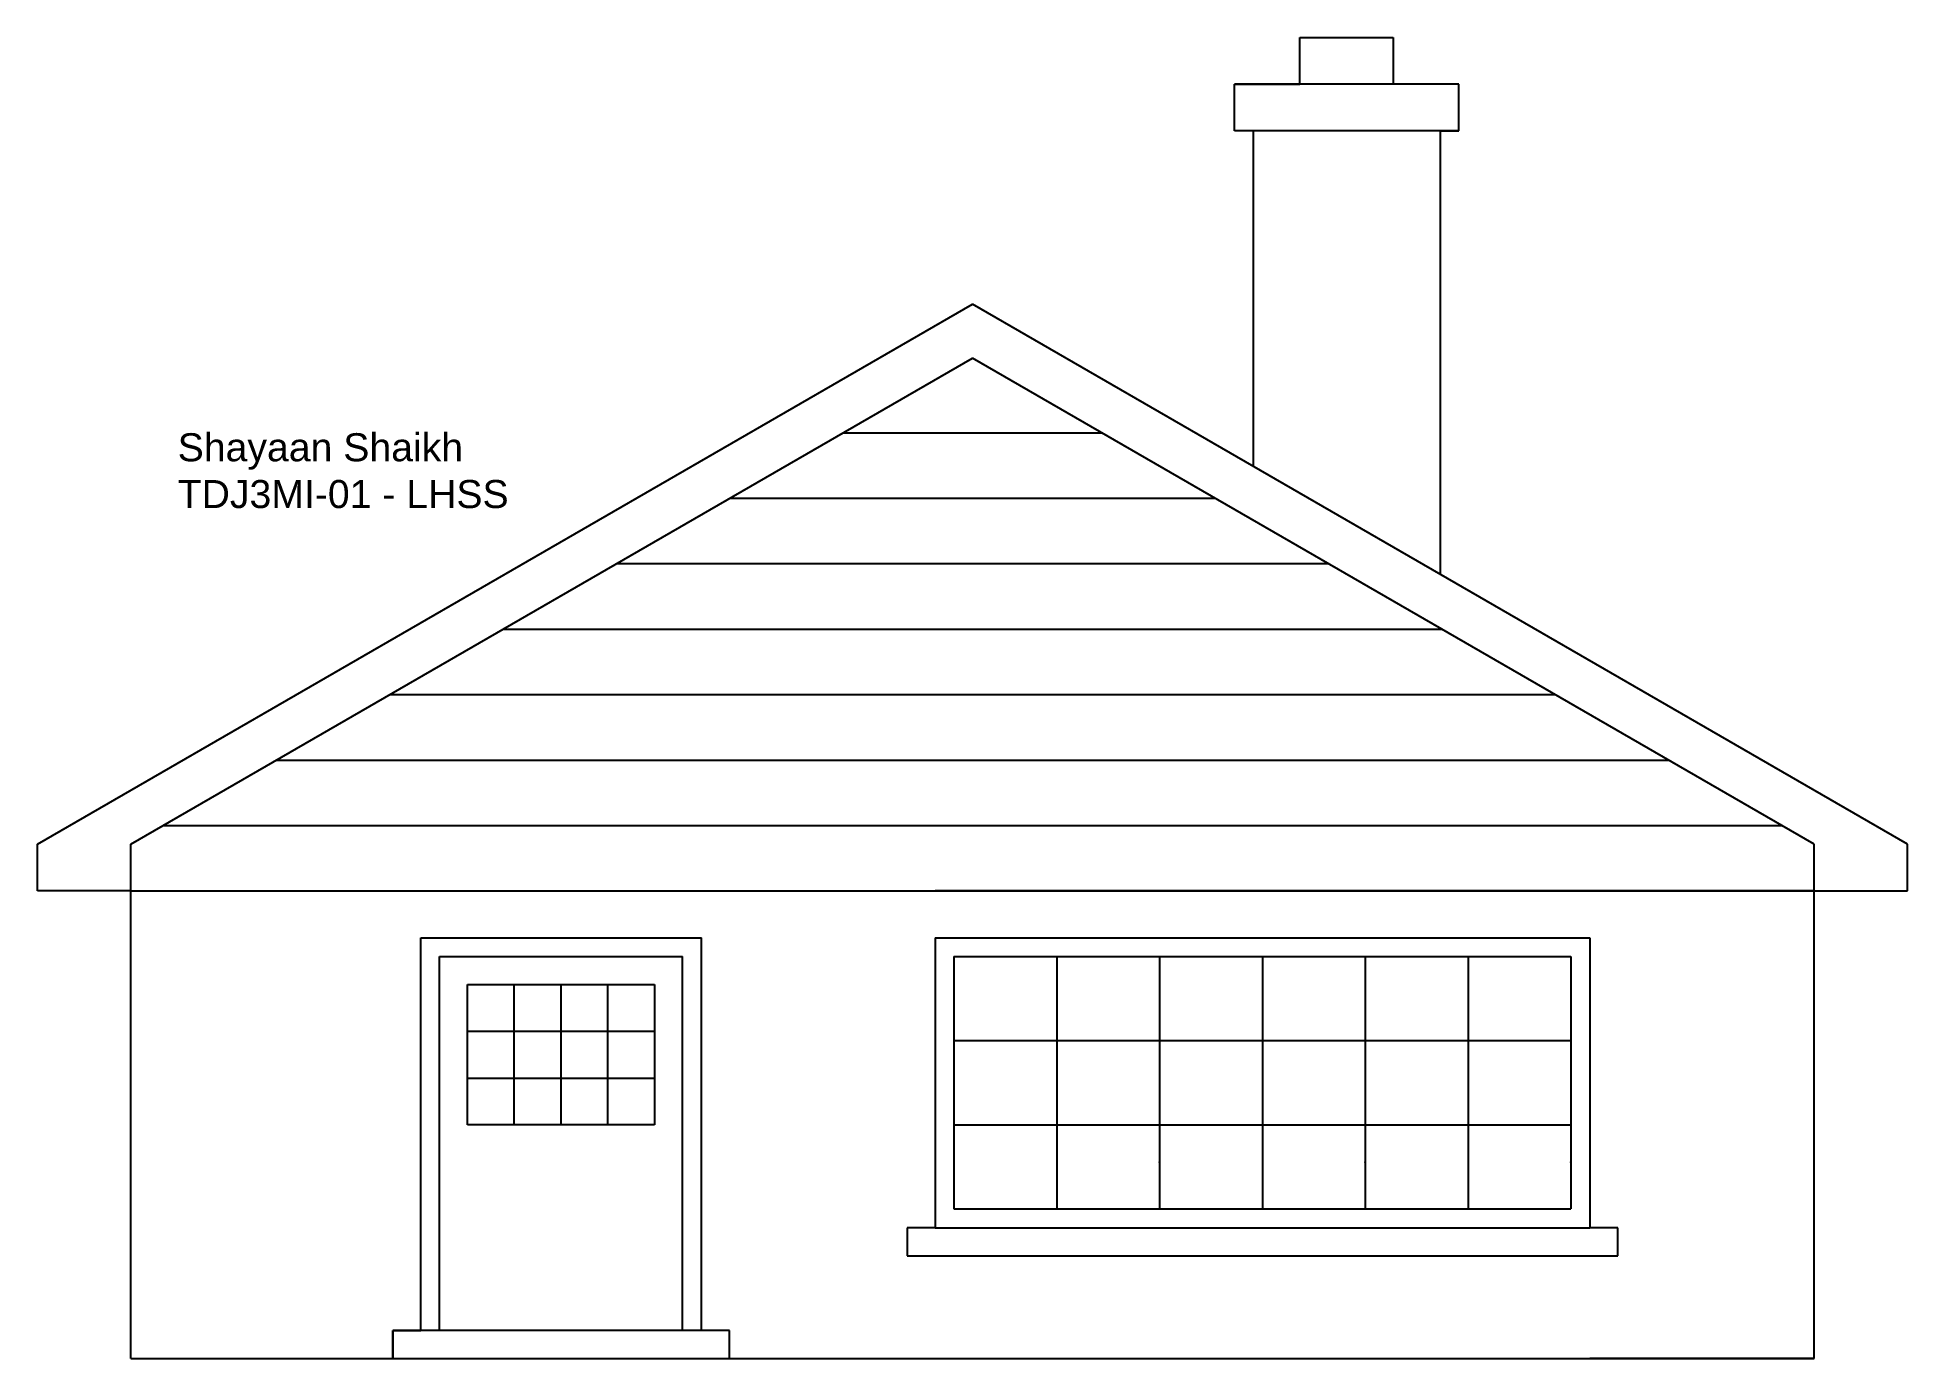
# Model space of a CAD drawing. Header units: inches. Extents: x 13 to 213, y 8 to 149.
import ezdxf

# ---------------------------------------------------------------- set-up
doc = ezdxf.new("R2010")
doc.units = ezdxf.units.IN
doc.header["$MEASUREMENT"] = 0
doc.styles.get("Standard").update_dxf_attribs({"font": 'arial.ttf'})

msp = doc.modelspace()

# ---------------------------------------------------------------- linework, layer by layer
for p, q in [((148.28, 143.85), (148.28, 148.85)), ((148.28, 148.85), (158.28, 148.85)), ((158.28, 148.85), (158.28, 143.85)), ((141.28, 138.85), (141.28, 143.85)), ((165.28, 143.85), (141.28, 143.85)), ((141.28, 143.85), (148.28, 143.85)), ((165.28, 138.85), (165.28, 143.85)), ((143.28, 138.85), (141.28, 138.85)), ((163.28, 138.85), (143.28, 138.85)), ((143.28, 138.85), (143.28, 103.01)), ((165.28, 138.85), (163.28, 138.85)), ((163.28, 138.85), (163.28, 91.46)), ((163.28, 138.85), (165.28, 138.85)), ((13.28, 62.59), (113.28, 120.33)), ((213.28, 62.59), (113.28, 120.33)), ((23.28, 62.59), (113.28, 114.55)), ((203.28, 62.59), (113.28, 114.55)), ((99.49, 106.59), (127.07, 106.59)), ((87.36, 99.59), (139.19, 99.59)), ((75.24, 92.59), (151.32, 92.59)), ((63.12, 85.59), (163.44, 85.59)), ((50.99, 78.59), (175.57, 78.59)), ((38.87, 71.59), (187.69, 71.59)), ((26.74, 64.59), (199.81, 64.59)), ((13.28, 57.59), (13.28, 62.59)), ((23.28, 57.59), (23.28, 62.59)), ((23.28, 57.59), (23.28, 62.59)), ((203.28, 57.59), (203.28, 62.59)), ((213.28, 57.59), (213.28, 62.59)), ((23.28, 57.59), (13.28, 57.59)), ((23.28, 7.59), (23.28, 57.59)), ((23.28, 57.59), (203.28, 57.59)), ((179.28, 57.59), (109.28, 57.59)), ((203.28, 57.59), (179.28, 57.59)), ((203.28, 7.59), (203.28, 57.59)), ((203.28, 57.59), (213.28, 57.59)), ((54.28, 52.59), (84.28, 52.59)), ((54.28, 10.59), (54.28, 52.59)), ((54.28, 52.59), (84.28, 52.59)), ((59.28, 52.59), (79.28, 52.59)), ((84.28, 10.59), (84.28, 52.59)), ((109.28, 52.59), (179.28, 52.59)), ((109.28, 52.59), (109.28, 21.59)), ((179.28, 52.59), (179.28, 21.59)), ((56.28, 50.59), (82.28, 50.59)), ((56.28, 10.59), (56.28, 50.59)), ((82.28, 10.59), (82.28, 50.59)), ((111.28, 50.59), (111.28, 23.59)), ((111.28, 50.59), (177.28, 50.59)), ((122.28, 50.59), (122.28, 23.59)), ((133.28, 50.59), (133.28, 23.59)), ((144.28, 50.59), (144.28, 23.59)), ((155.28, 50.59), (155.28, 23.59)), ((166.28, 50.59), (166.28, 23.59)), ((177.28, 50.59), (177.28, 23.59)), ((59.28, 47.59), (79.28, 47.59)), ((59.28, 32.59), (59.28, 47.59)), ((59.28, 47.59), (79.28, 47.59)), ((64.28, 32.59), (64.28, 47.59)), ((69.28, 32.59), (69.28, 47.59)), ((74.28, 32.59), (74.28, 47.59)), ((79.28, 47.59), (79.28, 32.59)), ((59.28, 42.59), (79.28, 42.59)), ((111.28, 41.59), (177.28, 41.59)), ((59.28, 37.59), (79.28, 37.59)), ((79.28, 32.59), (59.28, 32.59)), ((111.28, 32.59), (177.28, 32.59)), ((111.28, 23.59), (177.28, 23.59)), ((109.28, 21.59), (106.28, 21.59)), ((106.28, 21.59), (106.28, 18.59)), ((109.28, 21.59), (179.28, 21.59)), ((182.28, 21.59), (179.28, 21.59)), ((182.28, 18.59), (182.28, 21.59)), ((106.28, 18.59), (109.28, 18.59)), ((109.28, 18.59), (179.28, 18.59)), ((179.28, 18.59), (182.28, 18.59)), ((87.28, 10.59), (51.28, 10.59)), ((51.28, 10.59), (51.28, 7.59)), ((51.28, 7.59), (51.28, 10.59)), ((51.28, 10.59), (54.28, 10.59)), ((87.28, 10.59), (84.28, 10.59)), ((87.28, 7.59), (87.28, 10.59)), ((23.28, 7.59), (203.28, 7.59)), ((23.28, 7.59), (51.28, 7.59)), ((51.28, 7.59), (87.28, 7.59)), ((203.28, 7.59), (179.28, 7.59))]:
    msp.add_line(p, q)
for p in [(133.28, 28.59), (155.28, 28.59), (177.28, 28.59)]:
    msp.add_point(p)

# ---------------------------------------------------------------- texts
at = {"insert": (28.28, 106.53), "char_height": 3, "attachment_point": 1}
msp.add_mtext_dynamic_manual_height_columns('\\pxt41;Shayaan Shaikh\\P\\ptz;TDJ3MI-01 - LHSS', width=64.2302, gutter_width=1, heights=[13.04], dxfattribs=at)

doc.saveas('drawing.dxf')
